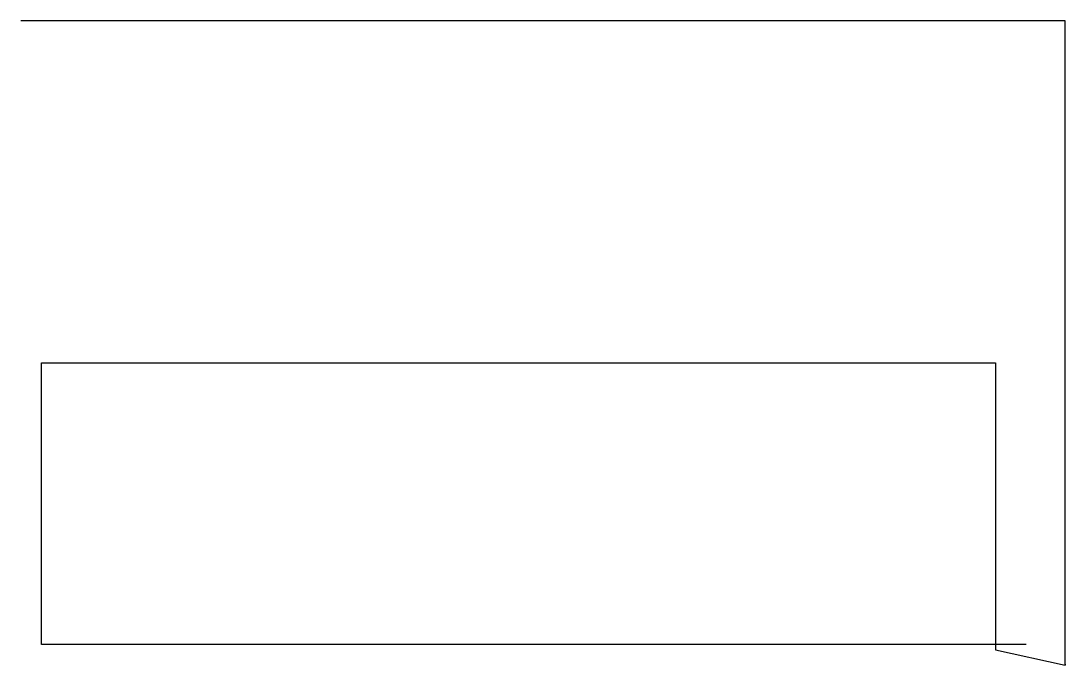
# Model space of a CAD drawing. Header units: metres. Extents: x 339 to 1364, y 0 to 632.
import ezdxf

# ---------------------------------------------------------------- set-up
doc = ezdxf.new("R2010")
doc.units = ezdxf.units.M

msp = doc.modelspace()

# ---------------------------------------------------------------- linework, layer by layer
at = {"layer": 'TOOL_0'}
for p, q in [((340.273, 632.481), (339.273, 632.481)), ((1364.165, 632.481), (340.273, 632.481)), ((1364.165, 1), (1364.165, 632.481)), ((359.417, 20.111), (359.417, 296.611)), ((359.417, 296.611), (1295.917, 296.611)), ((1295.917, 296.611), (1295.917, 20.111)), ((1295.917, 20.111), (359.417, 20.111)), ((1326.086, 20.111), (1295.917, 20.111)), ((1295.917, 20.111), (1295.917, 15.084)), ((1295.917, 15.084), (1364.165, 0)), ((1364.165, 0), (1364.165, 1)), ((1364.165, 1), (1364.165, 0)), ((1364.165, 0), (1364.165, 1)), ((1364.165, 0), (1364.165, 0))]:
    msp.add_line(p, q, dxfattribs=at)

doc.saveas('drawing.dxf')
